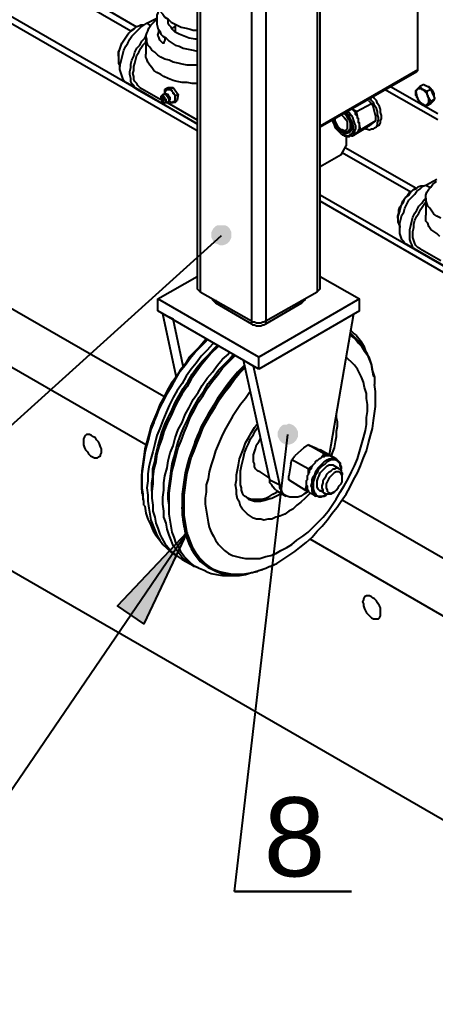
# Model space of a CAD drawing. Extents: x 3 to 592, y 5 to 207.
# Drawn here: x 535.64 to 550.21, y 46.38 to 80.63 of the extents above; entities that cross this region are included whole.
import ezdxf

# ---------------------------------------------------------------- set-up
doc = ezdxf.new("R2010")
doc.units = 0
doc.layers.get('0').update_dxf_attribs({"linetype": 'CONTINUOUS'})
picture_1 = doc.add_image_def('image5.jpg', size_in_pixel=(760, 1236))

msp = doc.modelspace()

# ---------------------------------------------------------------- hatches: boundary and pattern name
h = msp.add_hatch(color=7)
h.paths.add_polyline_path([(554.704237, 166.828611), (554.81007, 166.793333), (554.880626, 166.758056), (554.951181, 166.758056), (555.057015, 166.793333), (555.12757, 166.828611), (555.198126, 166.899167), (555.233404, 166.969722), (555.268681, 167.040278), (555.268681, 167.146111), (555.268681, 167.216667), (555.233404, 167.3225), (555.162848, 167.357778), (555.092293, 167.428333), (555.021737, 167.463611), (554.951181, 167.498889), (554.845348, 167.498889), (554.774793, 167.463611), (554.704237, 167.428333), (554.633681, 167.357778), (554.598404, 167.287222), (554.563126, 167.216667), (554.563126, 167.110833), (554.563126, 167.040278), (554.598404, 166.969722), (554.633681, 166.899167), (554.704237, 166.828611), (554.915904, 167.146111)])
h.paths.add_polyline_path([(507.961181, 190.641111), (508.031737, 190.570556), (508.102293, 190.570556), (508.172848, 190.535278), (508.278681, 190.535278), (508.349237, 190.570556), (508.419793, 190.641111), (508.490348, 190.676389), (508.525626, 190.782222), (508.560904, 190.852778), (508.560904, 190.923333), (508.525626, 191.029167), (508.490348, 191.099722), (508.419793, 191.170278), (508.349237, 191.205556), (508.278681, 191.240833), (508.208126, 191.276111), (508.102293, 191.240833), (508.031737, 191.205556), (507.961181, 191.170278), (507.890626, 191.099722), (507.855348, 191.029167), (507.855348, 190.958611), (507.855348, 190.852778), (507.855348, 190.782222), (507.890626, 190.711667), (507.961181, 190.641111), (508.208126, 190.888056)])
h.paths.add_polyline_path([(565.887293, 108.726111), (568.709515, 106.574167), (567.933404, 105.833333)])
h.paths.add_polyline_path([(565.887293, 111.618889), (568.356737, 114.158889), (569.027015, 113.276944)])
h.paths.add_polyline_path([(554.880626, 54.010278), (554.951181, 53.939722), (555.021737, 53.904444), (555.092293, 53.869167), (555.198126, 53.869167), (555.268681, 53.869167), (555.339237, 53.904444), (555.409793, 53.975), (555.480348, 54.045556), (555.515626, 54.116111), (555.515626, 54.186667), (555.515626, 54.2925), (555.480348, 54.363056), (555.44507, 54.433611), (555.374515, 54.504167), (555.303959, 54.539444), (555.233404, 54.574722), (555.12757, 54.574722), (555.057015, 54.574722), (554.986459, 54.539444), (554.915904, 54.468889), (554.845348, 54.398333), (554.81007, 54.327778), (554.81007, 54.257222), (554.81007, 54.151389), (554.845348, 54.080833), (554.880626, 54.010278), (555.162848, 54.221944)])
h.paths.add_polyline_path([(559.643126, 73.095556), (559.748959, 73.025), (559.819515, 73.025), (559.89007, 72.989722), (559.995904, 73.025), (560.066459, 73.060278), (560.137015, 73.095556), (560.172293, 73.166111), (560.20757, 73.271944), (560.242848, 73.3425), (560.242848, 73.413056), (560.20757, 73.518889), (560.172293, 73.589444), (560.101737, 73.66), (560.031181, 73.695278), (559.960626, 73.730556), (559.854793, 73.730556), (559.784237, 73.695278), (559.713681, 73.66), (559.643126, 73.624722), (559.57257, 73.554167), (559.537293, 73.483611), (559.537293, 73.377778), (559.537293, 73.307222), (559.537293, 73.201389), (559.607848, 73.130833), (559.643126, 73.095556), (559.89007, 73.377778)])
h.paths.add_polyline_path([(502.951737, 82.514722), (502.845904, 82.55), (502.775348, 82.585278), (502.704793, 82.585278), (502.598959, 82.55), (502.528404, 82.514722), (502.457848, 82.444167), (502.42257, 82.373611), (502.387293, 82.303056), (502.387293, 82.197222), (502.387293, 82.126667), (502.42257, 82.056111), (502.493126, 81.985556), (502.563681, 81.915), (502.634237, 81.879722), (502.704793, 81.879722), (502.810626, 81.879722), (502.881181, 81.879722), (502.951737, 81.950278), (503.022293, 81.985556), (503.05757, 82.056111), (503.092848, 82.161944), (503.092848, 82.2325), (503.092848, 82.338333), (503.05757, 82.408889), (502.987015, 82.479444), (502.951737, 82.514722), (502.74007, 82.2325)])
h.paths.add_polyline_path([(531.63257, 120.261944), (531.738404, 120.226667), (531.808959, 120.226667), (531.914793, 120.226667), (531.985348, 120.261944), (532.055904, 120.297222), (532.126459, 120.367778), (532.161737, 120.438333), (532.197015, 120.508889), (532.197015, 120.614722), (532.161737, 120.685278), (532.126459, 120.755833), (532.091181, 120.826389), (532.020626, 120.896944), (531.914793, 120.932222), (531.844237, 120.932222), (531.738404, 120.932222), (531.667848, 120.896944), (531.597293, 120.861667), (531.526737, 120.791111), (531.491459, 120.720556), (531.456181, 120.65), (531.456181, 120.544167), (531.491459, 120.473611), (531.526737, 120.403056), (531.562015, 120.3325), (531.63257, 120.261944), (531.808959, 120.579444)])
h.paths.add_polyline_path([(519.391181, 114.370556), (519.497015, 114.335278), (519.56757, 114.335278), (519.638126, 114.370556), (519.743959, 114.405833), (519.814515, 114.441111), (519.849793, 114.511667), (519.88507, 114.582222), (519.920348, 114.688056), (519.88507, 114.758611), (519.88507, 114.864444), (519.814515, 114.935), (519.779237, 114.970278), (519.673404, 115.040833), (519.602848, 115.040833), (519.532293, 115.040833), (519.426459, 115.040833), (519.355904, 115.005556), (519.285348, 114.970278), (519.25007, 114.899722), (519.214793, 114.793889), (519.179515, 114.723333), (519.179515, 114.6175), (519.214793, 114.546944), (519.25007, 114.476389), (519.320626, 114.405833), (519.391181, 114.370556), (519.532293, 114.688056)])
h.paths.add_polyline_path([(515.616459, 111.583611), (515.263681, 115.111389), (516.322015, 115.076111)])
h.paths.add_polyline_path([(537.912015, 92.921667), (537.98257, 92.886389), (538.088404, 92.851111), (538.158959, 92.851111), (538.229515, 92.886389), (538.30007, 92.921667), (538.370626, 92.992222), (538.441181, 93.062778), (538.441181, 93.168611), (538.441181, 93.239167), (538.441181, 93.309722), (538.405904, 93.415556), (538.370626, 93.486111), (538.30007, 93.521389), (538.194237, 93.556667), (538.123681, 93.591944), (538.053126, 93.556667), (537.947293, 93.556667), (537.876737, 93.521389), (537.806181, 93.450833), (537.770904, 93.380278), (537.735626, 93.274444), (537.735626, 93.203889), (537.770904, 93.133333), (537.806181, 93.0275), (537.841459, 92.956944), (537.912015, 92.921667), (538.088404, 93.203889)])
h.paths.add_polyline_path([(551.846737, 86.077778), (551.917293, 86.0425), (551.987848, 86.007222), (552.093681, 85.971944), (552.164237, 86.007222), (552.27007, 86.0425), (552.340626, 86.077778), (552.375904, 86.148333), (552.411181, 86.218889), (552.446459, 86.289444), (552.446459, 86.395278), (552.446459, 86.465833), (552.411181, 86.536389), (552.340626, 86.606944), (552.27007, 86.6775), (552.199515, 86.6775), (552.093681, 86.712778), (552.023126, 86.712778), (551.95257, 86.6775), (551.882015, 86.606944), (551.811459, 86.571667), (551.776181, 86.501111), (551.740904, 86.395278), (551.740904, 86.324722), (551.740904, 86.218889), (551.811459, 86.148333), (551.846737, 86.077778), (552.093681, 86.36)])
h.paths.add_polyline_path([(556.503404, 74.718333), (556.609237, 74.683056), (556.679793, 74.683056), (556.785626, 74.683056), (556.856181, 74.718333), (556.926737, 74.788889), (556.962015, 74.859444), (556.997293, 74.93), (557.03257, 75.000556), (557.03257, 75.106389), (556.997293, 75.176944), (556.962015, 75.2475), (556.891459, 75.318056), (556.820904, 75.353333), (556.750348, 75.388611), (556.679793, 75.388611), (556.573959, 75.388611), (556.503404, 75.353333), (556.432848, 75.318056), (556.362293, 75.2475), (556.327015, 75.176944), (556.327015, 75.071111), (556.327015, 75.000556), (556.327015, 74.894722), (556.39757, 74.824167), (556.432848, 74.788889), (556.503404, 74.718333), (556.679793, 75.035833)])
h.paths.add_polyline_path([(553.892848, 71.4375), (553.822293, 71.366944), (553.787015, 71.296389), (553.787015, 71.190556), (553.822293, 71.12), (553.85757, 71.049444), (553.892848, 70.978889), (553.963404, 70.908333), (554.033959, 70.873056), (554.139793, 70.873056), (554.210348, 70.873056), (554.280904, 70.873056), (554.386737, 70.943611), (554.422015, 70.978889), (554.49257, 71.049444), (554.49257, 71.155278), (554.527848, 71.225833), (554.49257, 71.331667), (554.457293, 71.402222), (554.422015, 71.472778), (554.351459, 71.508056), (554.280904, 71.543333), (554.17507, 71.578611), (554.104515, 71.578611), (553.998681, 71.543333), (553.928126, 71.508056), (553.892848, 71.4375), (554.139793, 71.225833)])
h.paths.add_polyline_path([(549.165626, 94.9325), (549.236181, 94.897222), (549.342015, 94.861944), (549.41257, 94.861944), (549.483126, 94.861944), (549.588959, 94.897222), (549.659515, 94.9325), (549.694793, 95.003056), (549.73007, 95.073611), (549.765348, 95.179444), (549.765348, 95.25), (549.73007, 95.355833), (549.694793, 95.426389), (549.624237, 95.461667), (549.553681, 95.532222), (549.483126, 95.5675), (549.377293, 95.5675), (549.306737, 95.532222), (549.236181, 95.532222), (549.165626, 95.461667), (549.09507, 95.391111), (549.059793, 95.320556), (549.059793, 95.25), (549.059793, 95.144167), (549.059793, 95.073611), (549.130348, 95.003056), (549.165626, 94.9325), (549.41257, 95.214722)])
h.paths.add_polyline_path([(541.510348, 62.653333), (539.993404, 59.443056), (539.076181, 60.078056)])
h.paths.add_polyline_path([(542.992015, 73.307222), (542.921459, 73.377778), (542.850904, 73.413056), (542.74507, 73.413056), (542.674515, 73.413056), (542.568681, 73.413056), (542.498126, 73.377778), (542.42757, 73.307222), (542.392293, 73.236667), (542.357015, 73.166111), (542.357015, 73.060278), (542.357015, 72.989722), (542.392293, 72.919167), (542.42757, 72.848611), (542.498126, 72.778056), (542.603959, 72.742778), (542.674515, 72.7075), (542.74507, 72.7075), (542.850904, 72.742778), (542.921459, 72.778056), (542.992015, 72.848611), (543.027293, 72.919167), (543.06257, 72.989722), (543.06257, 73.060278), (543.06257, 73.166111), (543.027293, 73.236667), (542.992015, 73.307222), (542.709793, 73.060278)])
h.paths.add_polyline_path([(545.073404, 66.463333), (545.002848, 66.428056), (544.897015, 66.428056), (544.826459, 66.392778), (544.755904, 66.322222), (544.720626, 66.251667), (544.685348, 66.181111), (544.685348, 66.075278), (544.685348, 66.004722), (544.720626, 65.934167), (544.755904, 65.863611), (544.826459, 65.793056), (544.897015, 65.757778), (545.002848, 65.7225), (545.073404, 65.7225), (545.179237, 65.757778), (545.249793, 65.793056), (545.320348, 65.863611), (545.355626, 65.934167), (545.390904, 66.004722), (545.390904, 66.075278), (545.390904, 66.181111), (545.355626, 66.251667), (545.320348, 66.322222), (545.249793, 66.392778), (545.179237, 66.428056), (545.073404, 66.463333), (545.038126, 66.075278)])
h.paths.add_polyline_path([(492.862293, 116.593056), (493.779515, 120.015), (494.767293, 119.556389)])
h.paths.add_polyline_path([(526.411459, 99.941944), (526.482015, 99.906667), (526.55257, 99.871389), (526.623126, 99.836111), (526.728959, 99.836111), (526.799515, 99.871389), (526.87007, 99.906667), (526.940626, 99.977222), (526.975904, 100.047778), (527.011181, 100.118333), (527.011181, 100.224167), (527.011181, 100.294722), (526.975904, 100.365278), (526.940626, 100.435833), (526.87007, 100.506389), (526.799515, 100.541667), (526.693681, 100.541667), (526.623126, 100.541667), (526.517293, 100.541667), (526.446737, 100.506389), (526.411459, 100.435833), (526.340904, 100.365278), (526.305626, 100.259444), (526.305626, 100.188889), (526.340904, 100.118333), (526.340904, 100.0125), (526.411459, 99.941944), (526.658404, 100.188889)])
h.paths.add_polyline_path([(527.646181, 106.574167), (527.716737, 106.538889), (527.787293, 106.503611), (527.857848, 106.468333), (527.963681, 106.503611), (528.034237, 106.503611), (528.104793, 106.574167), (528.175348, 106.609444), (528.210626, 106.715278), (528.245904, 106.785833), (528.245904, 106.856389), (528.210626, 106.962222), (528.175348, 107.032778), (528.14007, 107.103333), (528.069515, 107.138611), (527.998959, 107.173889), (527.893126, 107.209167), (527.82257, 107.173889), (527.716737, 107.173889), (527.646181, 107.103333), (527.610904, 107.068056), (527.540348, 106.962222), (527.540348, 106.891667), (527.540348, 106.821111), (527.540348, 106.715278), (527.575626, 106.644722), (527.646181, 106.574167), (527.893126, 106.821111)])

# ---------------------------------------------------------------- linework, layer by layer
at = {"color": 7}
for points in [[(541.863126, 87.982778), (541.863126, 71.225833)], [(541.968959, 87.841667), (541.968959, 71.084722)], [(546.061181, 87.841667), (546.061181, 71.084722)], [(546.167015, 71.225833), (546.167015, 87.982778)], [(541.863126, 76.976111), (526.340904, 85.936667)], [(541.863126, 76.729167), (526.340904, 85.689722)], [(544.262015, 85.442778), (544.262015, 70.061667)], [(543.768126, 85.266389), (543.768126, 70.061667)], [(549.588959, 78.881111), (549.588959, 82.691111)], [(539.534793, 80.221667), (537.171181, 81.5975)], [(539.746459, 80.362778), (537.277015, 81.809167)], [(540.557848, 81.703333), (540.557848, 81.668056), (540.487293, 81.562222), (540.487293, 81.456389), (540.452015, 81.385833), (540.452015, 81.28), (540.487293, 81.174167), (540.52257, 81.068333), (540.557848, 80.927222), (540.663681, 80.821389), (540.734237, 80.715556), (540.84007, 80.645), (540.945904, 80.539167), (541.15757, 80.433333), (541.298681, 80.362778), (541.47507, 80.3275), (541.616181, 80.292222), (541.722015, 80.256944), (541.863126, 80.256944)], [(540.557848, 80.9625), (540.487293, 80.856667), (540.452015, 80.786111), (540.452015, 80.680278), (540.452015, 80.574444), (540.452015, 80.468611), (540.487293, 80.3275), (540.557848, 80.221667), (540.593126, 80.115833), (540.663681, 80.045278), (540.769515, 79.974722), (540.875348, 79.868889), (541.087015, 79.727778), (541.228126, 79.6925), (541.369237, 79.621944), (541.545626, 79.586667), (541.722015, 79.551389), (541.863126, 79.516111)], [(539.428959, 78.387222), (539.358404, 78.4225), (539.287848, 78.493056), (539.25257, 78.563611), (539.217293, 78.669444), (539.182015, 78.775278), (539.146737, 78.881111), (539.146737, 79.022222), (539.182015, 79.128056), (539.217293, 79.269167), (539.25257, 79.410278), (539.287848, 79.551389), (539.358404, 79.6925), (539.428959, 79.798333), (539.499515, 79.939444), (539.57007, 80.045278), (539.675904, 80.151111), (539.781737, 80.256944), (539.88757, 80.362778), (539.993404, 80.433333), (540.099237, 80.503889)], [(540.593126, 79.304444), (540.487293, 79.375), (540.381459, 79.480833), (540.275626, 79.551389), (540.20507, 79.657222), (540.134515, 79.727778), (540.099237, 79.833611), (540.099237, 79.939444), (540.063959, 80.045278), (540.099237, 80.151111), (540.134515, 80.221667), (540.169793, 80.3275), (540.240348, 80.433333), (540.310904, 80.503889), (540.416737, 80.609722), (540.452015, 80.609722)], [(540.099237, 80.503889), (540.452015, 80.680278)], [(540.099237, 80.503889), (540.240348, 80.398056)], [(540.875348, 80.609722), (540.84007, 80.574444)], [(541.863126, 79.939444), (541.79257, 79.939444), (541.580904, 79.974722), (541.404515, 80.045278), (541.228126, 80.115833), (541.087015, 80.186389), (541.016459, 80.256944), (540.981181, 80.292222), (540.945904, 80.362778), (540.875348, 80.433333), (540.84007, 80.503889), (540.84007, 80.574444), (540.84007, 80.609722)], [(539.993404, 80.433333), (539.958126, 80.433333), (539.88757, 80.433333), (539.817015, 80.398056), (539.711181, 80.362778), (539.640626, 80.292222), (539.534793, 80.221667), (539.464237, 80.151111), (539.393681, 80.045278), (539.323126, 79.939444), (539.25257, 79.833611), (539.182015, 79.727778), (539.146737, 79.621944), (539.111459, 79.480833), (539.111459, 79.375), (539.111459, 79.269167), (539.111459, 79.198611), (539.111459, 79.092778), (539.146737, 79.022222), (539.146737, 78.986944)], [(539.111459, 79.339722), (539.111459, 79.375), (539.111459, 79.480833), (539.146737, 79.586667), (539.182015, 79.6925), (539.217293, 79.798333), (539.287848, 79.904167), (539.358404, 80.01), (539.428959, 80.115833), (539.499515, 80.186389), (539.57007, 80.256944), (539.675904, 80.3275)], [(539.711181, 80.362778), (539.675904, 80.3275)], [(540.734237, 79.974722), (540.734237, 79.904167), (540.698959, 79.833611), (540.698959, 79.798333), (540.663681, 79.798333), (540.628404, 79.833611), (540.557848, 79.904167), (540.52257, 80.01), (540.487293, 80.080556), (540.52257, 80.186389), (540.52257, 80.256944)], [(541.087015, 80.398056), (540.981181, 80.3275), (540.981181, 80.292222)], [(541.087015, 80.468611), (541.087015, 80.221667)], [(539.746459, 78.175556), (539.675904, 78.246111), (539.640626, 78.316667), (539.57007, 78.387222), (539.534793, 78.457778), (539.534793, 78.563611), (539.499515, 78.704722), (539.499515, 78.810556), (539.534793, 78.951667), (539.534793, 79.0575), (539.57007, 79.198611), (539.640626, 79.339722), (539.675904, 79.480833), (539.746459, 79.621944), (539.852293, 79.727778), (539.922848, 79.868889), (540.028681, 79.974722), (540.063959, 80.045278)], [(539.852293, 78.246111), (539.781737, 78.316667), (539.746459, 78.387222), (539.675904, 78.457778), (539.640626, 78.528333), (539.640626, 78.634167), (539.605348, 78.74), (539.640626, 78.845833), (539.640626, 78.986944), (539.675904, 79.092778), (539.711181, 79.233889), (539.746459, 79.375), (539.817015, 79.480833), (539.88757, 79.621944), (539.958126, 79.727778), (540.063959, 79.833611), (540.063959, 79.868889)], [(540.063959, 80.045278), (540.063959, 79.410278)], [(539.111459, 79.339722), (539.111459, 79.269167)], [(540.593126, 78.704722), (540.452015, 78.775278), (540.346181, 78.845833), (540.275626, 78.951667), (540.20507, 79.022222), (540.134515, 79.128056), (540.099237, 79.233889), (540.063959, 79.304444), (540.063959, 79.410278)], [(541.863126, 79.022222), (541.686737, 79.022222), (541.510348, 79.022222), (541.333959, 79.0575), (541.192848, 79.092778), (541.016459, 79.128056), (540.875348, 79.198611), (540.734237, 79.233889), (540.593126, 79.304444)], [(546.167015, 76.905556), (549.588959, 78.881111)], [(546.167015, 76.870278), (549.553681, 78.810556)], [(549.553681, 78.810556), (549.588959, 78.845833), (549.588959, 78.881111)], [(541.863126, 78.387222), (541.686737, 78.387222), (541.510348, 78.4225), (541.333959, 78.4225), (541.15757, 78.457778), (541.016459, 78.493056), (540.84007, 78.563611), (540.698959, 78.634167), (540.593126, 78.704722)], [(539.428959, 78.387222), (539.746459, 78.175556)], [(541.79257, 77.011389), (539.428959, 78.387222)], [(541.863126, 76.976111), (539.746459, 78.175556)], [(539.852293, 78.246111), (540.593126, 77.822778)], [(540.734237, 78.175556), (540.84007, 78.246111)], [(540.84007, 78.175556), (540.804793, 78.175556), (540.769515, 78.175556), (540.769515, 78.140278), (540.734237, 78.105), (540.734237, 78.069722)], [(540.734237, 78.175556), (540.84007, 78.175556)], [(540.734237, 78.069722), (540.734237, 78.175556)], [(540.84007, 78.246111), (541.016459, 78.246111)], [(541.016459, 78.069722), (540.981181, 78.105), (540.981181, 78.140278), (540.945904, 78.140278), (540.910626, 78.175556), (540.875348, 78.175556), (540.84007, 78.175556)], [(540.84007, 78.175556), (540.910626, 78.175556)], [(540.910626, 78.175556), (541.016459, 78.246111)], [(540.910626, 78.175556), (541.016459, 78.069722)], [(541.016459, 78.246111), (541.192848, 77.999167)], [(550.294515, 77.117222), (548.424793, 78.175556)], [(548.636459, 78.281389), (550.294515, 77.328889)], [(549.553681, 77.928611), (549.518404, 77.963889), (549.518404, 77.999167), (549.518404, 78.034444), (549.518404, 78.069722), (549.518404, 78.105), (549.518404, 78.140278), (549.553681, 78.140278), (549.553681, 78.175556)], [(549.553681, 78.175556), (549.518404, 78.105)], [(549.518404, 78.105), (549.553681, 77.928611)], [(549.659515, 78.281389), (549.588959, 78.210833), (549.553681, 78.175556)], [(549.553681, 78.175556), (549.588959, 78.210833), (549.624237, 78.210833), (549.659515, 78.210833), (549.694793, 78.210833), (549.73007, 78.175556), (549.765348, 78.175556)], [(549.800626, 78.351944), (549.659515, 78.281389)], [(549.765348, 78.175556), (549.659515, 78.281389)], [(549.765348, 78.175556), (549.800626, 78.140278), (549.835904, 78.140278), (549.835904, 78.105), (549.871181, 78.069722), (549.906459, 78.034444), (549.906459, 77.999167), (549.941737, 77.963889), (549.941737, 77.928611)], [(549.906459, 78.105), (549.765348, 78.175556)], [(549.800626, 78.351944), (549.941737, 78.281389)], [(549.835904, 78.316667), (549.871181, 78.316667), (549.941737, 78.281389), (549.977015, 78.281389), (550.04757, 78.210833), (550.04757, 78.175556)], [(550.04757, 78.175556), (549.906459, 78.105)], [(549.941737, 77.928611), (549.906459, 78.105)], [(549.941737, 78.281389), (550.04757, 78.175556)], [(550.04757, 78.175556), (550.118126, 77.999167)], [(550.082848, 78.175556), (550.118126, 78.105), (550.153404, 78.034444), (550.153404, 77.963889), (550.153404, 77.893333)], [(540.628404, 77.963889), (540.593126, 77.928611)], [(540.734237, 77.999167), (540.698959, 77.999167), (540.663681, 77.999167), (540.628404, 77.963889)], [(540.769515, 78.034444), (540.698959, 77.999167)], [(540.734237, 78.034444), (540.734237, 78.069722)], [(540.734237, 78.069722), (540.734237, 78.034444)], [(540.769515, 77.716944), (540.804793, 77.716944), (540.84007, 77.716944), (540.84007, 77.752222), (540.875348, 77.7875), (540.875348, 77.822778), (540.84007, 77.893333), (540.804793, 77.928611), (540.804793, 77.963889), (540.734237, 77.999167)], [(540.804793, 77.999167), (540.769515, 78.034444)], [(540.875348, 77.7875), (540.910626, 77.822778), (540.910626, 77.858056), (540.910626, 77.893333), (540.875348, 77.928611), (540.84007, 77.999167), (540.804793, 77.999167)], [(540.84007, 77.716944), (540.875348, 77.7875)], [(540.875348, 77.7875), (540.910626, 77.7875)], [(540.875348, 77.7875), (540.910626, 77.752222), (540.945904, 77.716944), (540.981181, 77.716944)], [(540.910626, 77.716944), (540.875348, 77.752222)], [(540.981181, 77.716944), (541.016459, 77.716944), (541.016459, 77.752222), (541.051737, 77.752222), (541.087015, 77.7875), (541.087015, 77.822778), (541.087015, 77.858056)], [(541.087015, 77.858056), (541.087015, 77.893333), (541.087015, 77.928611), (541.087015, 77.963889), (541.051737, 77.999167), (541.051737, 78.034444), (541.016459, 78.034444), (541.016459, 78.069722)], [(541.016459, 78.069722), (541.087015, 77.963889)], [(541.087015, 77.963889), (541.192848, 77.999167)], [(541.087015, 77.963889), (541.087015, 77.858056)], [(541.087015, 77.858056), (541.087015, 77.716944)], [(541.087015, 77.716944), (541.15757, 77.7875)], [(541.192848, 77.999167), (541.15757, 77.7875)], [(547.754515, 76.799722), (547.789793, 76.799722), (547.895626, 76.764444), (547.966181, 76.799722), (548.036737, 76.799722), (548.072015, 76.835), (548.14257, 76.870278), (548.177848, 76.940833), (548.177848, 77.011389), (548.213126, 77.117222), (548.213126, 77.187778), (548.177848, 77.293611), (548.177848, 77.399444), (548.14257, 77.505278), (548.072015, 77.611111), (548.036737, 77.716944), (547.966181, 77.7875), (547.930904, 77.858056)], [(547.860348, 77.7875), (547.82507, 77.822778)], [(547.860348, 77.7875), (547.966181, 77.681667)], [(548.14257, 76.870278), (548.177848, 76.905556), (548.248404, 76.940833), (548.283681, 77.011389), (548.283681, 77.081944), (548.318959, 77.1525), (548.318959, 77.258333), (548.283681, 77.364167), (548.283681, 77.47), (548.248404, 77.575833), (548.177848, 77.681667), (548.14257, 77.7875), (548.072015, 77.858056), (548.036737, 77.928611)], [(549.73007, 77.681667), (549.694793, 77.681667), (549.659515, 77.716944), (549.659515, 77.752222), (549.624237, 77.7875), (549.588959, 77.822778), (549.588959, 77.858056), (549.553681, 77.893333), (549.553681, 77.928611)], [(549.553681, 77.928611), (549.624237, 77.752222)], [(549.624237, 77.752222), (549.73007, 77.681667)], [(550.04757, 77.752222), (549.941737, 77.928611)], [(549.941737, 77.646389), (549.941737, 77.681667), (549.977015, 77.716944), (549.977015, 77.752222), (549.977015, 77.7875), (549.977015, 77.822778), (549.977015, 77.893333), (549.941737, 77.928611)], [(549.941737, 77.646389), (549.941737, 77.681667), (550.04757, 77.752222)], [(550.188681, 77.858056), (550.04757, 77.752222)], [(550.118126, 77.752222), (550.04757, 77.681667)], [(550.153404, 77.822778), (550.153404, 77.7875), (550.118126, 77.752222), (550.082848, 77.752222)], [(550.118126, 77.999167), (550.188681, 77.858056)], [(550.188681, 77.858056), (550.118126, 77.752222)], [(540.698959, 77.716944), (540.769515, 77.716944)], [(540.804793, 77.716944), (541.863126, 77.117222)], [(540.981181, 77.716944), (540.910626, 77.716944)], [(541.087015, 77.716944), (540.981181, 77.716944)], [(547.119515, 77.399444), (547.19007, 77.364167), (547.260626, 77.258333), (547.295904, 77.187778), (547.331181, 77.081944), (547.366459, 76.976111)], [(547.472293, 77.1525), (547.472293, 77.223056), (547.437015, 77.258333), (547.401737, 77.293611), (547.401737, 77.364167), (547.366459, 77.399444), (547.331181, 77.434722), (547.295904, 77.47), (547.295904, 77.505278)], [(547.295904, 77.47), (547.295904, 77.505278)], [(547.437015, 77.399444), (547.295904, 77.47)], [(547.472293, 77.223056), (547.437015, 77.258333), (547.437015, 77.293611), (547.401737, 77.328889), (547.401737, 77.364167), (547.366459, 77.399444), (547.331181, 77.434722), (547.295904, 77.47)], [(547.437015, 77.399444), (547.966181, 77.681667)], [(547.472293, 77.223056), (547.437015, 77.399444)], [(547.966181, 77.681667), (548.036737, 77.540556)], [(548.107293, 77.258333), (548.036737, 77.540556)], [(549.941737, 77.646389), (549.906459, 77.646389), (549.871181, 77.611111), (549.835904, 77.611111), (549.800626, 77.646389), (549.765348, 77.646389), (549.73007, 77.681667)], [(549.73007, 77.681667), (549.73007, 77.646389), (549.871181, 77.575833)], [(550.04757, 77.681667), (549.871181, 77.575833)], [(549.871181, 77.575833), (549.906459, 77.611111), (549.941737, 77.646389)], [(546.590348, 77.081944), (546.625626, 77.011389), (546.660904, 76.940833), (546.696181, 76.835), (546.766737, 76.764444), (546.837293, 76.693889), (546.907848, 76.623333), (546.978404, 76.588056), (547.013681, 76.552778), (547.084237, 76.552778), (547.154793, 76.552778), (547.225348, 76.588056), (547.260626, 76.623333), (547.295904, 76.658611), (547.331181, 76.729167), (547.331181, 76.799722), (547.331181, 76.870278), (547.295904, 76.976111)], [(547.225348, 76.976111), (547.260626, 76.905556), (547.260626, 76.835), (547.260626, 76.764444), (547.225348, 76.693889), (547.19007, 76.658611), (547.154793, 76.658611), (547.084237, 76.623333), (547.013681, 76.623333), (546.978404, 76.658611), (546.907848, 76.693889), (546.837293, 76.764444), (546.766737, 76.835), (546.731459, 76.905556), (546.696181, 76.976111), (546.660904, 77.046667), (546.625626, 77.117222)], [(546.696181, 77.117222), (546.660904, 77.1525)], [(547.013681, 77.328889), (547.084237, 77.258333), (547.119515, 77.187778), (547.19007, 77.117222), (547.225348, 77.011389), (547.225348, 76.940833), (547.225348, 76.870278), (547.225348, 76.799722), (547.19007, 76.764444), (547.154793, 76.729167), (547.119515, 76.693889), (547.084237, 76.693889), (547.013681, 76.693889), (546.943126, 76.729167), (546.907848, 76.764444), (546.837293, 76.799722), (546.802015, 76.870278), (546.731459, 76.940833), (546.696181, 77.011389), (546.696181, 77.117222)], [(546.907848, 77.293611), (546.943126, 77.258333), (546.978404, 77.223056), (547.013681, 77.187778), (547.084237, 77.117222), (547.119515, 77.046667), (547.119515, 76.976111), (547.119515, 76.905556), (547.119515, 76.870278), (547.119515, 76.799722), (547.084237, 76.764444), (547.048959, 76.729167), (547.013681, 76.729167), (546.943126, 76.764444), (546.907848, 76.764444), (546.837293, 76.835), (546.802015, 76.870278), (546.766737, 76.940833), (546.731459, 77.011389), (546.696181, 77.081944)], [(546.696181, 77.081944), (546.696181, 77.1525)], [(547.013681, 77.364167), (547.084237, 77.293611), (547.119515, 77.223056), (547.19007, 77.1525), (547.225348, 77.081944), (547.225348, 76.976111)], [(547.295904, 76.976111), (547.260626, 77.081944), (547.225348, 77.1525), (547.19007, 77.258333), (547.119515, 77.328889), (547.084237, 77.364167)], [(547.472293, 77.1525), (547.472293, 77.223056)], [(547.542848, 76.976111), (547.542848, 77.011389), (547.50757, 77.011389), (547.50757, 77.046667), (547.50757, 77.081944), (547.50757, 77.117222), (547.50757, 77.1525), (547.472293, 77.1525)], [(547.578126, 76.764444), (548.107293, 77.081944)], [(548.107293, 77.081944), (548.072015, 77.046667)], [(548.107293, 77.258333), (548.107293, 77.223056), (548.107293, 77.081944)], [(541.79257, 77.011389), (541.863126, 76.976111)], [(547.366459, 76.976111), (547.401737, 76.905556), (547.401737, 76.799722), (547.366459, 76.729167), (547.366459, 76.658611), (547.331181, 76.623333), (547.295904, 76.552778), (547.225348, 76.552778), (547.19007, 76.5175), (547.119515, 76.5175), (547.048959, 76.552778), (546.978404, 76.588056)], [(547.154793, 76.693889), (547.19007, 76.729167)], [(547.19007, 76.729167), (547.225348, 76.764444), (547.260626, 76.799722), (547.260626, 76.870278)], [(547.295904, 76.552778), (547.82507, 76.870278)], [(547.472293, 76.693889), (547.50757, 76.729167), (547.50757, 76.764444), (547.542848, 76.799722), (547.542848, 76.870278), (547.542848, 76.905556), (547.542848, 76.940833), (547.542848, 76.976111)], [(547.50757, 76.693889), (547.50757, 76.729167), (547.50757, 76.764444), (547.542848, 76.799722), (547.542848, 76.835), (547.542848, 76.870278), (547.542848, 76.905556), (547.542848, 76.940833)], [(547.50757, 76.693889), (547.50757, 76.729167), (547.578126, 76.764444)], [(547.542848, 76.940833), (547.542848, 76.976111)], [(547.578126, 76.764444), (547.542848, 76.940833)], [(547.895626, 76.905556), (547.82507, 76.870278)], [(547.895626, 76.905556), (548.072015, 77.046667)], [(548.036737, 76.799722), (548.14257, 76.870278)], [(546.943126, 76.588056), (546.978404, 76.588056)], [(547.084237, 76.5175), (547.084237, 76.2)], [(547.260626, 76.552778), (547.401737, 76.623333)], [(547.260626, 76.552778), (547.295904, 76.552778)], [(547.295904, 76.552778), (547.366459, 76.588056)], [(547.401737, 76.623333), (547.437015, 76.658611), (547.472293, 76.693889)], [(547.472293, 76.693889), (547.50757, 76.693889)], [(546.907848, 75.8825), (547.084237, 76.2)], [(549.518404, 74.718333), (547.048959, 76.129444)], [(546.907848, 75.8825), (546.167015, 75.459167)], [(549.342015, 74.577222), (546.943126, 75.953056)], [(549.871181, 74.824167), (550.259237, 75.035833)], [(549.800626, 74.788889), (549.765348, 74.788889), (549.694793, 74.788889), (549.588959, 74.753611), (549.518404, 74.683056), (549.41257, 74.647778), (549.342015, 74.577222), (549.271459, 74.471389), (549.165626, 74.400833), (549.09507, 74.295), (549.059793, 74.189167), (548.989237, 74.083333), (548.953959, 73.942222), (548.918681, 73.836389), (548.883404, 73.730556), (548.883404, 73.624722), (548.883404, 73.518889), (548.918681, 73.448333), (548.953959, 73.377778), (548.953959, 73.3425)], [(548.883404, 73.66), (548.883404, 73.730556), (548.918681, 73.836389), (548.918681, 73.942222), (548.953959, 74.048056), (549.024515, 74.153889), (549.059793, 74.259722), (549.130348, 74.365556), (549.200904, 74.436111), (549.271459, 74.541944), (549.377293, 74.6125), (549.447848, 74.683056), (549.483126, 74.683056)], [(549.200904, 72.742778), (549.130348, 72.778056), (549.09507, 72.848611), (549.024515, 72.919167), (548.989237, 73.025), (548.953959, 73.130833), (548.953959, 73.236667), (548.953959, 73.3425), (548.953959, 73.483611), (548.989237, 73.624722), (549.024515, 73.765833), (549.09507, 73.871667), (549.130348, 74.012778), (549.200904, 74.153889), (549.271459, 74.295), (549.377293, 74.400833), (549.483126, 74.506667), (549.553681, 74.6125), (549.659515, 74.683056), (549.765348, 74.788889), (549.871181, 74.824167)], [(549.518404, 74.683056), (549.483126, 74.683056)], [(550.400348, 73.66), (550.259237, 73.730556), (550.153404, 73.801111), (550.082848, 73.906944), (550.012293, 74.012778), (549.941737, 74.083333), (549.906459, 74.189167), (549.871181, 74.295), (549.871181, 74.400833), (549.871181, 74.471389), (549.906459, 74.577222), (549.977015, 74.683056), (550.04757, 74.753611), (550.118126, 74.859444), (550.223959, 74.93), (550.223959, 74.965278)], [(549.871181, 74.824167), (550.012293, 74.753611)], [(557.632293, 67.874444), (546.167015, 74.471389)], [(549.553681, 72.531111), (549.483126, 72.566389), (549.41257, 72.636944), (549.377293, 72.742778), (549.342015, 72.813333), (549.306737, 72.919167), (549.306737, 73.025), (549.306737, 73.166111), (549.306737, 73.271944), (549.342015, 73.413056), (549.377293, 73.554167), (549.41257, 73.695278), (549.483126, 73.836389), (549.553681, 73.942222), (549.624237, 74.083333), (549.73007, 74.189167), (549.800626, 74.295), (549.871181, 74.365556)], [(549.871181, 74.365556), (549.871181, 73.765833)], [(557.632293, 67.6275), (546.167015, 74.259722)], [(549.659515, 72.601667), (549.588959, 72.636944), (549.518404, 72.7075), (549.483126, 72.778056), (549.447848, 72.883889), (549.41257, 72.989722), (549.41257, 73.095556), (549.41257, 73.201389), (549.447848, 73.3425), (549.447848, 73.448333), (549.483126, 73.589444), (549.553681, 73.730556), (549.624237, 73.836389), (549.694793, 73.9775), (549.765348, 74.083333), (549.835904, 74.189167), (549.871181, 74.224444)], [(548.883404, 73.66), (548.883404, 73.624722)], [(550.36507, 73.025), (550.259237, 73.130833), (550.153404, 73.201389), (550.04757, 73.271944), (549.977015, 73.377778), (549.941737, 73.483611), (549.871181, 73.554167), (549.871181, 73.66), (549.871181, 73.765833)], [(540.698959, 67.415833), (530.080348, 73.518889)], [(528.77507, 60.466111), (542.709793, 73.060278)], [(549.200904, 72.742778), (549.553681, 72.531111)], [(551.599793, 71.366944), (549.200904, 72.742778)], [(540.063959, 65.7225), (528.316459, 72.495833)], [(551.95257, 71.155278), (549.553681, 72.531111)], [(549.659515, 72.601667), (550.400348, 72.178333)], [(540.487293, 70.837778), (541.863126, 71.613889)], [(546.167015, 71.613889), (547.542848, 70.837778)], [(541.863126, 71.225833), (541.863126, 71.190556), (541.898404, 71.155278), (541.933681, 71.12), (541.968959, 71.084722)], [(541.968959, 71.084722), (543.768126, 70.061667)], [(544.262015, 70.061667), (546.061181, 71.084722)], [(546.061181, 71.084722), (546.096459, 71.12), (546.131737, 71.155278), (546.167015, 71.190556), (546.167015, 71.225833)], [(544.01507, 68.791667), (540.487293, 70.837778)], [(540.487293, 70.414444), (540.487293, 70.837778)], [(542.392293, 70.837778), (542.392293, 70.8025), (542.42757, 70.767222), (542.462848, 70.731944), (542.498126, 70.696667)], [(542.498126, 70.8025), (542.498126, 70.696667)], [(542.498126, 70.696667), (543.768126, 69.955833)], [(547.542848, 70.837778), (544.01507, 68.791667)], [(544.262015, 69.955833), (545.532015, 70.696667)], [(545.532015, 70.696667), (545.567293, 70.731944), (545.60257, 70.767222), (545.637848, 70.8025), (545.637848, 70.837778)], [(545.532015, 70.8025), (545.532015, 70.696667)], [(547.542848, 70.414444), (547.542848, 70.837778)], [(544.01507, 68.368333), (540.487293, 70.414444)], [(540.663681, 70.308611), (541.016459, 70.132222)], [(541.122293, 68.121389), (540.663681, 70.308611)], [(547.542848, 70.414444), (544.01507, 68.368333)], [(547.331181, 70.308611), (546.484515, 65.369722)], [(541.369237, 68.474167), (541.016459, 70.132222)], [(543.768126, 70.061667), (543.803404, 70.026389), (543.873959, 70.026389), (543.944515, 69.991111), (544.01507, 69.991111), (544.085626, 69.991111), (544.156181, 70.026389), (544.191459, 70.026389), (544.262015, 70.061667)], [(543.768126, 70.061667), (543.768126, 69.955833)], [(543.768126, 69.955833), (543.803404, 69.920556), (543.873959, 69.920556), (543.944515, 69.885278), (544.01507, 69.885278), (544.085626, 69.885278), (544.156181, 69.920556), (544.191459, 69.920556), (544.262015, 69.955833)], [(544.262015, 70.061667), (544.262015, 69.955833)], [(547.437015, 69.567778), (547.331181, 69.638333), (547.225348, 69.744167)], [(548.072015, 68.086111), (548.036737, 68.121389), (548.001459, 68.333056), (547.966181, 68.544722), (547.895626, 68.721111), (547.82507, 68.8975), (547.719237, 69.073889), (547.613404, 69.215), (547.50757, 69.356111), (547.366459, 69.497222), (547.260626, 69.603056), (547.225348, 69.603056)], [(547.225348, 69.567778), (547.260626, 69.5325), (547.401737, 69.426667), (547.50757, 69.285556), (547.613404, 69.179722), (547.719237, 69.003333), (547.82507, 68.862222), (547.895626, 68.685833), (547.966181, 68.509444), (548.001459, 68.297778), (548.072015, 68.086111), (548.072015, 67.874444), (548.072015, 67.839167)], [(548.036737, 68.2625), (548.001459, 68.297778), (547.966181, 68.544722), (547.895626, 68.756389), (547.789793, 68.932778), (547.719237, 69.144444), (547.613404, 69.320833), (547.472293, 69.497222), (547.437015, 69.567778)], [(542.215904, 69.426667), (542.145348, 69.391389), (541.968959, 69.179722), (541.79257, 69.003333), (541.580904, 68.791667), (541.439793, 68.544722), (541.263404, 68.333056), (541.122293, 68.086111), (540.945904, 67.874444), (540.804793, 67.6275), (540.698959, 67.380556), (540.557848, 67.133611), (540.452015, 66.851389), (540.346181, 66.604444), (540.240348, 66.3575), (540.169793, 66.075278), (540.099237, 65.828333), (540.028681, 65.581389), (539.993404, 65.299167), (539.958126, 65.052222), (539.922848, 64.805278), (539.922848, 64.523056), (539.922848, 64.276111), (539.922848, 64.029167), (539.958126, 63.993889)], [(539.993404, 63.605833), (539.993404, 63.746944), (539.958126, 63.958611), (539.922848, 64.170278), (539.922848, 64.417222), (539.922848, 64.664167), (539.958126, 64.911111), (539.993404, 65.158056), (540.028681, 65.405), (540.099237, 65.687222), (540.169793, 65.934167), (540.240348, 66.216389), (540.346181, 66.498611), (540.452015, 66.745556), (540.557848, 67.027778), (540.698959, 67.274722), (540.804793, 67.521667), (540.981181, 67.803889), (541.122293, 68.050833), (541.263404, 68.297778), (541.439793, 68.509444), (541.616181, 68.756389), (541.79257, 68.968056), (542.004237, 69.179722), (542.180626, 69.356111), (542.215904, 69.426667)], [(542.215904, 69.426667), (542.145348, 69.356111), (541.968959, 69.179722), (541.79257, 68.968056), (541.616181, 68.756389), (541.439793, 68.509444), (541.263404, 68.297778), (541.087015, 68.050833), (540.945904, 67.803889), (540.804793, 67.556944), (540.663681, 67.274722), (540.557848, 67.027778), (540.416737, 66.780833), (540.346181, 66.498611), (540.240348, 66.251667), (540.169793, 65.969444), (540.099237, 65.7225), (540.028681, 65.440278), (539.993404, 65.193333), (539.958126, 64.946389), (539.922848, 64.699444), (539.922848, 64.4525), (539.922848, 64.205556), (539.958126, 63.993889), (539.958126, 63.782222)], [(542.462848, 69.285556), (542.392293, 69.250278), (542.215904, 69.038611), (542.004237, 68.826944), (541.827848, 68.58), (541.651459, 68.368333), (541.47507, 68.121389), (541.333959, 67.874444), (541.15757, 67.6275), (541.016459, 67.380556), (540.875348, 67.098333), (540.769515, 66.851389), (540.663681, 66.569167), (540.557848, 66.286944), (540.452015, 66.04), (540.381459, 65.757778), (540.310904, 65.475556), (540.240348, 65.228611), (540.169793, 64.946389), (540.134515, 64.699444), (540.134515, 64.4525), (540.099237, 64.205556), (540.134515, 63.958611), (540.134515, 63.746944), (540.169793, 63.5), (540.20507, 63.288333), (540.240348, 63.076667), (540.310904, 62.900278), (540.381459, 62.723889), (540.452015, 62.5475), (540.557848, 62.371111), (540.663681, 62.23)], [(540.275626, 64.099722), (540.275626, 64.135), (540.275626, 64.381944), (540.310904, 64.593611), (540.310904, 64.875833), (540.381459, 65.122778), (540.416737, 65.369722), (540.487293, 65.651944), (540.557848, 65.898889), (540.628404, 66.145833), (540.734237, 66.428056), (540.84007, 66.675), (540.981181, 66.957222), (541.087015, 67.204167), (541.228126, 67.451111), (541.369237, 67.698056), (541.545626, 67.945), (541.686737, 68.191944), (541.863126, 68.438889), (542.039515, 68.650556), (542.251181, 68.862222), (542.42757, 69.073889), (542.568681, 69.215)], [(542.603959, 69.179722), (542.568681, 69.144444), (542.357015, 68.932778), (542.180626, 68.721111), (542.004237, 68.509444), (541.827848, 68.2625), (541.651459, 68.015556), (541.510348, 67.768611), (541.333959, 67.521667), (541.192848, 67.274722), (541.051737, 66.9925), (540.945904, 66.745556), (540.804793, 66.463333), (540.698959, 66.181111), (540.628404, 65.934167), (540.52257, 65.651944), (540.452015, 65.405), (540.416737, 65.122778), (540.346181, 64.875833), (540.310904, 64.593611), (540.310904, 64.346667), (540.275626, 64.099722), (540.275626, 63.852778), (540.310904, 63.605833), (540.310904, 63.394167), (540.381459, 63.1825), (540.416737, 62.970833), (540.487293, 62.794444), (540.557848, 62.582778), (540.628404, 62.441667), (540.734237, 62.265278), (540.84007, 62.124167), (540.945904, 61.983056), (541.087015, 61.877222), (541.228126, 61.771389), (541.333959, 61.700833)], [(541.228126, 61.9125), (541.122293, 62.053611), (541.016459, 62.194722), (540.945904, 62.371111), (540.875348, 62.5475), (540.804793, 62.759167), (540.769515, 62.970833), (540.698959, 63.1825), (540.698959, 63.394167), (540.663681, 63.641111), (540.663681, 63.888056), (540.698959, 64.135), (540.698959, 64.381944), (540.734237, 64.628889), (540.804793, 64.911111), (540.84007, 65.158056), (540.910626, 65.440278), (541.016459, 65.687222), (541.087015, 65.969444), (541.192848, 66.251667), (541.333959, 66.498611), (541.439793, 66.780833), (541.580904, 67.027778), (541.722015, 67.31), (541.898404, 67.556944), (542.039515, 67.803889), (542.215904, 68.050833), (542.392293, 68.2625), (542.568681, 68.509444), (542.74507, 68.721111), (542.956737, 68.8975), (542.992015, 68.968056)], [(540.875348, 63.605833), (540.84007, 63.8175), (540.84007, 64.029167), (540.875348, 64.276111), (540.910626, 64.523056), (540.945904, 64.805278), (540.981181, 65.052222), (541.051737, 65.299167), (541.122293, 65.581389), (541.192848, 65.828333), (541.298681, 66.110556), (541.404515, 66.3575), (541.545626, 66.639722), (541.651459, 66.886667), (541.79257, 67.133611), (541.933681, 67.380556), (542.11007, 67.6275), (542.251181, 67.874444), (542.42757, 68.086111), (542.603959, 68.333056), (542.815626, 68.544722), (542.992015, 68.721111), (543.133126, 68.8975)], [(542.180626, 61.2775), (542.11007, 61.312778), (541.933681, 61.383333), (541.79257, 61.453889), (541.651459, 61.559722), (541.545626, 61.665556), (541.404515, 61.806667), (541.298681, 61.947778), (541.228126, 62.124167), (541.122293, 62.265278), (541.051737, 62.476944), (540.981181, 62.653333), (540.945904, 62.865), (540.910626, 63.076667), (540.875348, 63.288333), (540.875348, 63.535278), (540.875348, 63.782222), (540.875348, 64.029167), (540.910626, 64.276111), (540.945904, 64.523056), (540.981181, 64.805278), (541.051737, 65.052222), (541.122293, 65.334444), (541.192848, 65.616667), (541.298681, 65.863611), (541.404515, 66.145833), (541.510348, 66.392778), (541.616181, 66.675), (541.757293, 66.921944), (541.898404, 67.204167), (542.074793, 67.451111), (542.215904, 67.698056), (542.392293, 67.945), (542.568681, 68.156667), (542.74507, 68.403611), (542.956737, 68.615278), (543.133126, 68.791667), (543.203681, 68.862222)], [(543.521181, 68.509444), (543.485904, 68.474167), (543.274237, 68.2625), (543.097848, 68.050833), (542.921459, 67.839167), (542.74507, 67.592222), (542.568681, 67.345278), (542.42757, 67.098333), (542.286459, 66.851389), (542.145348, 66.604444), (542.004237, 66.3575), (541.898404, 66.075278), (541.79257, 65.828333), (541.686737, 65.546111), (541.580904, 65.263889), (541.510348, 65.016944), (541.439793, 64.734722), (541.404515, 64.487778), (541.369237, 64.240833), (541.333959, 63.993889), (541.333959, 63.746944), (541.333959, 63.5), (541.333959, 63.253056), (541.369237, 63.041389), (541.404515, 62.829722), (541.439793, 62.618056), (541.510348, 62.441667), (541.580904, 62.23), (541.651459, 62.088889), (541.757293, 61.9125), (541.863126, 61.771389)], [(543.732848, 67.556944), (543.69757, 67.556944), (543.556459, 67.345278), (543.38007, 67.133611), (543.238959, 66.921944), (543.097848, 66.710278), (542.956737, 66.463333), (542.815626, 66.216389), (542.709793, 66.004722), (542.603959, 65.757778), (542.498126, 65.510833), (542.42757, 65.263889), (542.357015, 65.016944), (542.286459, 64.77), (542.251181, 64.523056), (542.180626, 64.311389), (542.180626, 64.064444), (542.145348, 63.852778), (542.145348, 63.641111), (542.180626, 63.429444), (542.215904, 63.217778), (542.251181, 63.006111), (542.286459, 62.829722), (542.357015, 62.653333), (542.42757, 62.512222), (542.498126, 62.371111), (542.603959, 62.23), (542.709793, 62.124167), (542.815626, 62.018333), (542.956737, 61.9125), (543.097848, 61.841944), (543.238959, 61.806667), (543.38007, 61.771389), (543.556459, 61.736111), (543.732848, 61.736111), (543.873959, 61.736111), (544.050348, 61.736111), (544.262015, 61.806667), (544.438404, 61.841944), (544.614793, 61.9125), (544.791181, 62.018333), (545.002848, 62.124167), (545.179237, 62.23), (545.355626, 62.371111), (545.567293, 62.512222), (545.743681, 62.653333), (545.92007, 62.829722), (546.096459, 63.006111), (546.272848, 63.1825), (546.449237, 63.394167), (546.590348, 63.605833), (546.731459, 63.8175), (546.87257, 64.064444), (547.013681, 64.276111), (547.154793, 64.523056), (547.260626, 64.77), (547.366459, 64.981667), (547.472293, 65.228611), (547.542848, 65.475556), (547.613404, 65.7225), (547.683959, 65.969444), (547.754515, 66.216389), (547.789793, 66.428056), (547.789793, 66.675), (547.82507, 66.886667), (547.82507, 67.133611), (547.789793, 67.345278), (547.789793, 67.521667), (547.719237, 67.733333), (547.683959, 67.909722), (547.613404, 68.086111), (547.542848, 68.227222), (547.472293, 68.368333), (547.366459, 68.509444)], [(543.485904, 68.685833), (543.838681, 68.474167)], [(544.403126, 64.487778), (543.485904, 68.685833)], [(544.01507, 68.368333), (544.01507, 68.791667)], [(547.366459, 68.509444), (547.260626, 68.615278), (547.154793, 68.721111), (547.084237, 68.791667)], [(541.898404, 61.806667), (541.79257, 61.947778), (541.686737, 62.088889), (541.580904, 62.265278), (541.510348, 62.441667), (541.47507, 62.653333), (541.404515, 62.865), (541.369237, 63.076667), (541.369237, 63.288333), (541.333959, 63.5), (541.369237, 63.746944), (541.369237, 63.993889), (541.404515, 64.240833), (541.439793, 64.487778), (541.47507, 64.77), (541.545626, 65.016944), (541.616181, 65.299167), (541.722015, 65.546111), (541.79257, 65.828333), (541.898404, 66.075278), (542.039515, 66.322222), (542.180626, 66.604444), (542.286459, 66.851389), (542.462848, 67.098333), (542.603959, 67.345278), (542.780348, 67.592222), (542.956737, 67.803889), (543.133126, 68.015556), (543.309515, 68.227222), (543.485904, 68.438889), (543.521181, 68.474167)], [(541.933681, 61.771389), (541.827848, 61.9125), (541.722015, 62.088889), (541.651459, 62.265278), (541.580904, 62.441667), (541.510348, 62.618056), (541.47507, 62.829722), (541.439793, 63.041389), (541.404515, 63.253056), (541.404515, 63.5), (541.404515, 63.711667), (541.404515, 63.958611), (541.439793, 64.205556), (541.47507, 64.487778), (541.510348, 64.734722), (541.580904, 64.981667), (541.651459, 65.263889), (541.757293, 65.510833), (541.863126, 65.793056), (541.968959, 66.04), (542.074793, 66.322222), (542.215904, 66.569167), (542.357015, 66.816111), (542.498126, 67.063056), (542.639237, 67.31), (542.815626, 67.556944), (542.992015, 67.768611), (543.168404, 68.015556), (543.344793, 68.227222), (543.521181, 68.403611), (543.556459, 68.438889)], [(544.755904, 64.311389), (543.838681, 68.474167)], [(544.403126, 61.453889), (544.65007, 61.559722), (544.861737, 61.700833), (545.073404, 61.841944), (545.28507, 61.983056), (545.461459, 62.124167), (545.673126, 62.300556), (545.884793, 62.476944), (546.061181, 62.688611), (546.23757, 62.865), (546.413959, 63.076667), (546.590348, 63.323611), (546.766737, 63.535278), (546.907848, 63.746944), (547.084237, 63.993889), (547.225348, 64.240833), (547.331181, 64.487778), (547.472293, 64.734722), (547.578126, 64.981667), (547.683959, 65.263889), (547.789793, 65.510833), (547.860348, 65.793056), (547.930904, 66.04), (548.001459, 66.286944), (548.036737, 66.569167), (548.072015, 66.816111), (548.107293, 67.063056), (548.107293, 67.345278), (548.107293, 67.592222), (548.072015, 67.839167)], [(545.814237, 64.029167), (545.778959, 63.993889), (545.637848, 63.852778), (545.496737, 63.711667), (545.355626, 63.605833), (545.214515, 63.464722), (545.073404, 63.394167), (544.932293, 63.288333), (544.755904, 63.217778), (544.614793, 63.1825), (544.473681, 63.111944), (544.33257, 63.111944), (544.191459, 63.076667), (544.085626, 63.111944), (543.944515, 63.111944), (543.838681, 63.147222), (543.732848, 63.217778), (543.627015, 63.288333), (543.556459, 63.358889), (543.450626, 63.464722), (543.38007, 63.570556), (543.344793, 63.711667), (543.274237, 63.8175), (543.238959, 63.993889), (543.238959, 64.135), (543.203681, 64.311389), (543.238959, 64.487778), (543.238959, 64.664167), (543.274237, 64.840556), (543.309515, 65.016944), (543.344793, 65.228611), (543.415348, 65.405), (543.485904, 65.581389), (543.556459, 65.793056), (543.662293, 65.969444), (543.768126, 66.145833), (543.873959, 66.322222), (543.979793, 66.463333)], [(546.731459, 66.745556), (546.731459, 66.675), (546.766737, 66.533889), (546.766737, 66.3575), (546.731459, 66.181111), (546.731459, 66.004722), (546.696181, 65.828333), (546.660904, 65.616667), (546.590348, 65.440278), (546.55507, 65.334444)], [(543.627015, 63.852778), (543.591737, 63.888056), (543.521181, 63.923333), (543.485904, 63.958611), (543.450626, 64.029167), (543.415348, 64.135), (543.415348, 64.205556), (543.38007, 64.311389), (543.38007, 64.417222), (543.38007, 64.558333), (543.38007, 64.664167), (543.38007, 64.805278), (543.415348, 64.981667), (543.450626, 65.122778), (543.485904, 65.263889), (543.521181, 65.440278), (543.591737, 65.616667), (543.662293, 65.757778), (543.732848, 65.934167), (543.838681, 66.075278), (543.909237, 66.216389), (543.979793, 66.322222)], [(543.168404, 50.059167), (545.038126, 66.075278)], [(544.050348, 64.77), (543.979793, 64.805278), (543.909237, 64.875833), (543.873959, 64.946389), (543.873959, 65.052222), (543.838681, 65.122778), (543.838681, 65.228611), (543.838681, 65.369722), (543.873959, 65.475556), (543.909237, 65.581389), (543.944515, 65.7225), (544.01507, 65.828333), (544.085626, 65.969444)], [(545.60257, 65.616667), (545.28507, 65.334444)], [(545.60257, 65.616667), (545.743681, 65.7225)], [(546.308126, 65.405), (545.743681, 65.7225)], [(545.743681, 65.7225), (545.814237, 65.687222)], [(546.061181, 65.581389), (545.814237, 65.687222)], [(546.061181, 65.581389), (546.167015, 65.546111)], [(546.731459, 65.228611), (546.167015, 65.546111)], [(528.316459, 65.369722), (559.607848, 47.3075)], [(545.143959, 65.052222), (545.179237, 65.193333)], [(545.179237, 65.193333), (545.28507, 65.334444)], [(545.743681, 64.875833), (545.179237, 65.193333)], [(546.378681, 63.958611), (546.272848, 63.923333), (546.202293, 63.888056), (546.131737, 63.888056), (546.061181, 63.923333), (545.990626, 63.923333), (545.955348, 63.993889), (545.92007, 64.029167), (545.884793, 64.099722), (545.884793, 64.205556), (545.849515, 64.276111), (545.884793, 64.381944), (545.884793, 64.487778), (545.92007, 64.593611), (545.990626, 64.699444), (546.025904, 64.805278), (546.096459, 64.911111), (546.167015, 64.981667), (546.23757, 65.052222), (546.308126, 65.122778), (546.413959, 65.193333), (546.484515, 65.228611), (546.55507, 65.228611), (546.625626, 65.228611), (546.696181, 65.228611), (546.766737, 65.193333), (546.802015, 65.158056), (546.87257, 65.0875), (546.87257, 65.016944), (546.907848, 64.946389), (546.907848, 64.875833)], [(546.167015, 65.228611), (546.131737, 65.228611), (546.096459, 65.193333), (546.061181, 65.158056), (546.025904, 65.158056), (545.990626, 65.122778), (545.990626, 65.0875), (545.955348, 65.052222), (545.92007, 65.016944)], [(546.907848, 64.805278), (546.907848, 64.911111), (546.87257, 64.981667), (546.87257, 65.052222), (546.802015, 65.122778), (546.766737, 65.158056), (546.696181, 65.193333), (546.625626, 65.193333), (546.55507, 65.193333), (546.484515, 65.158056), (546.413959, 65.122778), (546.343404, 65.052222), (546.23757, 64.981667), (546.167015, 64.911111), (546.096459, 64.840556), (546.061181, 64.734722), (545.990626, 64.628889), (545.955348, 64.523056), (545.92007, 64.417222), (545.92007, 64.346667), (545.92007, 64.240833), (545.92007, 64.170278), (545.955348, 64.064444), (545.990626, 64.029167), (546.025904, 63.958611), (546.096459, 63.923333), (546.167015, 63.923333), (546.23757, 63.923333), (546.308126, 63.923333), (546.378681, 63.958611), (546.413959, 63.993889)], [(546.449237, 65.334444), (546.413959, 65.334444), (546.378681, 65.334444), (546.343404, 65.334444), (546.308126, 65.299167), (546.272848, 65.299167), (546.23757, 65.299167), (546.202293, 65.263889), (546.167015, 65.228611)], [(546.202293, 65.263889), (546.167015, 65.228611)], [(546.308126, 65.405), (546.202293, 65.263889)], [(546.413959, 65.369722), (546.378681, 65.334444), (546.343404, 65.334444), (546.308126, 65.334444), (546.272848, 65.334444), (546.23757, 65.299167), (546.202293, 65.263889)], [(546.413959, 65.369722), (546.308126, 65.405)], [(546.449237, 65.334444), (546.413959, 65.369722)], [(546.55507, 65.299167), (546.55507, 65.334444), (546.519793, 65.334444), (546.484515, 65.334444), (546.449237, 65.334444)], [(546.766737, 65.193333), (546.55507, 65.299167)], [(544.050348, 64.77), (544.367848, 64.558333)], [(545.143959, 65.052222), (545.073404, 64.628889)], [(545.92007, 65.016944), (545.884793, 64.981667), (545.849515, 64.911111), (545.849515, 64.875833), (545.814237, 64.840556), (545.778959, 64.805278), (545.778959, 64.734722), (545.743681, 64.699444), (545.743681, 64.664167)], [(545.884793, 64.981667), (545.743681, 64.875833)], [(545.884793, 64.981667), (545.849515, 64.946389), (545.849515, 64.911111), (545.814237, 64.875833), (545.814237, 64.840556), (545.778959, 64.805278), (545.778959, 64.77), (545.743681, 64.734722), (545.743681, 64.699444)], [(545.743681, 64.875833), (545.743681, 64.699444)], [(545.92007, 65.016944), (545.884793, 64.981667)], [(546.23757, 64.099722), (546.167015, 64.099722), (546.131737, 64.135), (546.096459, 64.170278), (546.061181, 64.240833), (546.061181, 64.311389), (546.061181, 64.381944), (546.061181, 64.4525), (546.096459, 64.558333), (546.131737, 64.628889), (546.167015, 64.734722), (546.23757, 64.805278), (546.308126, 64.875833), (546.378681, 64.946389), (546.413959, 64.981667), (546.484515, 65.016944), (546.55507, 65.016944), (546.625626, 65.016944), (546.660904, 64.981667), (546.731459, 64.946389)], [(546.590348, 64.029167), (546.55507, 63.993889), (546.484515, 63.993889), (546.413959, 63.993889), (546.378681, 63.993889), (546.308126, 64.029167), (546.272848, 64.064444), (546.272848, 64.135), (546.23757, 64.205556), (546.23757, 64.276111), (546.272848, 64.381944), (546.272848, 64.4525), (546.308126, 64.523056), (546.378681, 64.628889), (546.413959, 64.699444), (546.484515, 64.77), (546.55507, 64.805278), (546.625626, 64.875833), (546.696181, 64.875833)], [(546.837293, 64.875833), (546.660904, 64.981667)], [(546.696181, 64.875833), (546.731459, 64.911111), (546.802015, 64.911111), (546.837293, 64.875833), (546.907848, 64.840556), (546.907848, 64.77), (546.943126, 64.734722), (546.943126, 64.664167)], [(546.907848, 64.840556), (546.907848, 64.875833)], [(544.403126, 64.487778), (544.755904, 64.311389)], [(544.614793, 64.135), (544.579515, 64.170278), (544.508959, 64.240833), (544.473681, 64.311389), (544.403126, 64.381944), (544.403126, 64.487778)], [(545.073404, 64.487778), (545.073404, 64.628889)], [(545.637848, 64.135), (545.073404, 64.487778)], [(545.743681, 64.664167), (545.708404, 64.628889), (545.708404, 64.558333), (545.708404, 64.523056), (545.708404, 64.487778), (545.673126, 64.4525), (545.673126, 64.417222), (545.673126, 64.381944), (545.673126, 64.346667)], [(545.743681, 64.699444), (545.743681, 64.664167)], [(546.943126, 64.558333), (546.943126, 64.664167)], [(543.591737, 63.888056), (543.662293, 63.852778), (543.768126, 63.8175), (543.873959, 63.8175), (544.01507, 63.8175), (544.120904, 63.8175), (544.262015, 63.852778), (544.403126, 63.923333), (544.508959, 63.993889), (544.65007, 64.064444), (544.685348, 64.099722)], [(544.614793, 64.135), (544.96757, 63.923333)], [(545.743681, 64.099722), (545.708404, 64.064444), (545.60257, 63.993889), (545.496737, 63.923333), (545.390904, 63.888056), (545.28507, 63.888056), (545.179237, 63.888056), (545.108681, 63.888056), (545.002848, 63.923333), (544.932293, 63.958611), (544.861737, 64.029167), (544.826459, 64.099722), (544.755904, 64.205556), (544.755904, 64.311389)], [(545.673126, 64.276111), (545.637848, 64.135)], [(545.637848, 64.135), (545.743681, 64.099722)], [(545.673126, 64.346667), (545.673126, 64.311389), (545.708404, 64.276111), (545.708404, 64.240833), (545.708404, 64.205556), (545.708404, 64.170278), (545.743681, 64.135), (545.743681, 64.099722), (545.778959, 64.064444)], [(545.673126, 64.346667), (545.673126, 64.276111)], [(545.673126, 64.276111), (545.673126, 64.240833), (545.708404, 64.205556), (545.708404, 64.170278), (545.708404, 64.135), (545.743681, 64.099722)], [(545.743681, 64.099722), (545.778959, 64.064444)], [(545.778959, 64.064444), (545.814237, 64.029167), (545.849515, 64.029167)], [(546.167015, 64.135), (546.343404, 63.993889)], [(546.590348, 64.029167), (546.660904, 64.064444)], [(543.627015, 63.852778), (543.662293, 63.8175), (543.768126, 63.782222), (543.873959, 63.746944), (543.979793, 63.746944), (544.085626, 63.746944), (544.226737, 63.782222), (544.33257, 63.8175), (544.473681, 63.852778), (544.614793, 63.923333), (544.755904, 63.993889), (544.791181, 64.029167)], [(545.849515, 64.029167), (546.025904, 63.923333)], [(546.378681, 63.958611), (546.413959, 63.993889)], [(561.371737, 55.456667), (546.943126, 63.782222)], [(539.993404, 63.605833), (540.028681, 63.570556), (540.063959, 63.323611), (540.134515, 63.111944), (540.240348, 62.900278), (540.310904, 62.723889), (540.416737, 62.5475), (540.557848, 62.371111), (540.663681, 62.23), (540.804793, 62.088889), (540.910626, 62.018333)], [(535.266181, 53.481111), (541.510348, 62.653333)], [(559.607848, 54.433611), (545.814237, 62.406389)], [(540.663681, 62.23), (540.804793, 62.088889), (540.910626, 61.983056), (541.051737, 61.877222), (541.15757, 61.806667)], [(541.898404, 61.418611), (541.757293, 61.453889), (541.616181, 61.559722), (541.47507, 61.665556), (541.333959, 61.771389), (541.228126, 61.9125)], [(541.333959, 61.700833), (541.722015, 61.489167)], [(541.863126, 61.771389), (541.968959, 61.630278), (542.11007, 61.524444), (542.251181, 61.418611), (542.392293, 61.348056), (542.533404, 61.2775), (542.709793, 61.206944), (542.850904, 61.171667), (543.06257, 61.171667), (543.238959, 61.171667), (543.415348, 61.171667), (543.627015, 61.206944), (543.803404, 61.242222), (544.01507, 61.312778), (544.156181, 61.348056)], [(542.321737, 61.418611), (542.251181, 61.453889), (542.11007, 61.559722), (542.004237, 61.665556), (541.898404, 61.806667)], [(544.403126, 61.453889), (544.262015, 61.383333), (544.050348, 61.312778), (543.838681, 61.242222), (543.662293, 61.206944), (543.450626, 61.171667), (543.274237, 61.171667), (543.097848, 61.171667), (542.921459, 61.206944), (542.74507, 61.242222), (542.603959, 61.2775), (542.42757, 61.348056), (542.286459, 61.453889), (542.145348, 61.559722), (542.039515, 61.665556), (541.933681, 61.771389)], [(542.180626, 61.2775), (542.357015, 61.206944), (542.533404, 61.171667), (542.74507, 61.136389), (542.921459, 61.136389), (543.133126, 61.136389), (543.344793, 61.136389), (543.556459, 61.171667), (543.768126, 61.242222), (543.979793, 61.2775), (544.01507, 61.312778)], [(542.321737, 61.418611), (542.357015, 61.383333)], [(543.168404, 50.059167), (547.260626, 50.059167)], [(547.260626, 50.059167), (543.168404, 50.059167)], [(543.168404, 50.059167), (547.260626, 50.059167)], [(547.260626, 50.059167), (543.168404, 50.059167)], [(543.168404, 50.059167), (547.260626, 50.059167)], [(547.260626, 50.059167), (543.168404, 50.059167)]]:
    msp.add_lwpolyline(points, dxfattribs=at)
for points in [[(540.698959, 77.928611), (540.663681, 77.928611), (540.628404, 77.928611), (540.593126, 77.928611), (540.593126, 77.893333), (540.593126, 77.858056), (540.628404, 77.7875), (540.628404, 77.752222), (540.663681, 77.716944), (540.698959, 77.716944), (540.734237, 77.716944), (540.769515, 77.752222), (540.769515, 77.7875), (540.769515, 77.822778), (540.734237, 77.858056), (540.734237, 77.893333)], [(540.698959, 77.858056), (540.663681, 77.893333), (540.663681, 77.858056), (540.663681, 77.822778), (540.663681, 77.7875), (540.698959, 77.7875), (540.734237, 77.822778), (540.698959, 77.822778)], [(538.194237, 65.299167), (538.264793, 65.263889), (538.30007, 65.263889), (538.370626, 65.263889), (538.405904, 65.299167), (538.476459, 65.334444), (538.476459, 65.369722), (538.511737, 65.440278), (538.511737, 65.510833), (538.511737, 65.581389), (538.476459, 65.651944), (538.441181, 65.757778), (538.405904, 65.828333), (538.335348, 65.898889), (538.30007, 65.969444), (538.229515, 66.004722), (538.158959, 66.04), (538.088404, 66.075278), (538.017848, 66.075278), (537.98257, 66.075278), (537.947293, 66.04), (537.912015, 66.004722), (537.876737, 65.934167), (537.876737, 65.863611), (537.876737, 65.793056), (537.876737, 65.7225), (537.912015, 65.616667), (537.947293, 65.546111), (538.017848, 65.475556), (538.053126, 65.405), (538.123681, 65.334444)], [(546.731459, 64.77), (546.660904, 64.734722), (546.625626, 64.699444), (546.55507, 64.628889), (546.484515, 64.558333), (546.449237, 64.487778), (546.413959, 64.417222), (546.378681, 64.346667), (546.378681, 64.276111), (546.378681, 64.205556), (546.413959, 64.135), (546.413959, 64.099722), (546.449237, 64.064444), (546.519793, 64.029167), (546.55507, 64.029167), (546.625626, 64.064444), (546.696181, 64.099722), (546.731459, 64.135), (546.802015, 64.205556), (546.837293, 64.276111), (546.907848, 64.346667), (546.943126, 64.417222), (546.943126, 64.487778), (546.943126, 64.558333), (546.943126, 64.628889), (546.907848, 64.699444), (546.87257, 64.734722), (546.837293, 64.77), (546.802015, 64.77)], [(541.510348, 62.653333), (539.993404, 59.443056), (539.076181, 60.078056)], [(547.966181, 59.654722), (548.036737, 59.619444), (548.107293, 59.619444), (548.177848, 59.619444), (548.213126, 59.619444), (548.248404, 59.654722), (548.283681, 59.725278), (548.283681, 59.795833), (548.283681, 59.866389), (548.283681, 59.936944), (548.283681, 60.0075), (548.248404, 60.078056), (548.177848, 60.183889), (548.14257, 60.254444), (548.072015, 60.325), (548.001459, 60.360278), (547.966181, 60.395556), (547.895626, 60.430833), (547.82507, 60.430833), (547.789793, 60.430833), (547.719237, 60.395556), (547.683959, 60.325), (547.683959, 60.289722), (547.648681, 60.219167), (547.683959, 60.148611), (547.683959, 60.078056), (547.719237, 59.972222), (547.754515, 59.901667), (547.789793, 59.831111), (547.860348, 59.760556), (547.930904, 59.69)]]:
    msp.add_lwpolyline(points, close=True, dxfattribs=at)

# ---------------------------------------------------------------- texts
at = {"color": 7, "insert": (544.192407, 53.362287), "char_height": 2.77273, "attachment_point": 1}
msp.add_mtext('{\\fArialUnicodeMS|b0|i0|c0;8}', dxfattribs=at)

# ---------------------------------------------------------------- pictures from other files: only their frames are drawn
image = msp.add_image(picture_1, insert=(462.612373, 26.904439), size_in_units=(110.2152, 179.750244))
image.dxf.flags = 7

doc.saveas('drawing.dxf')
